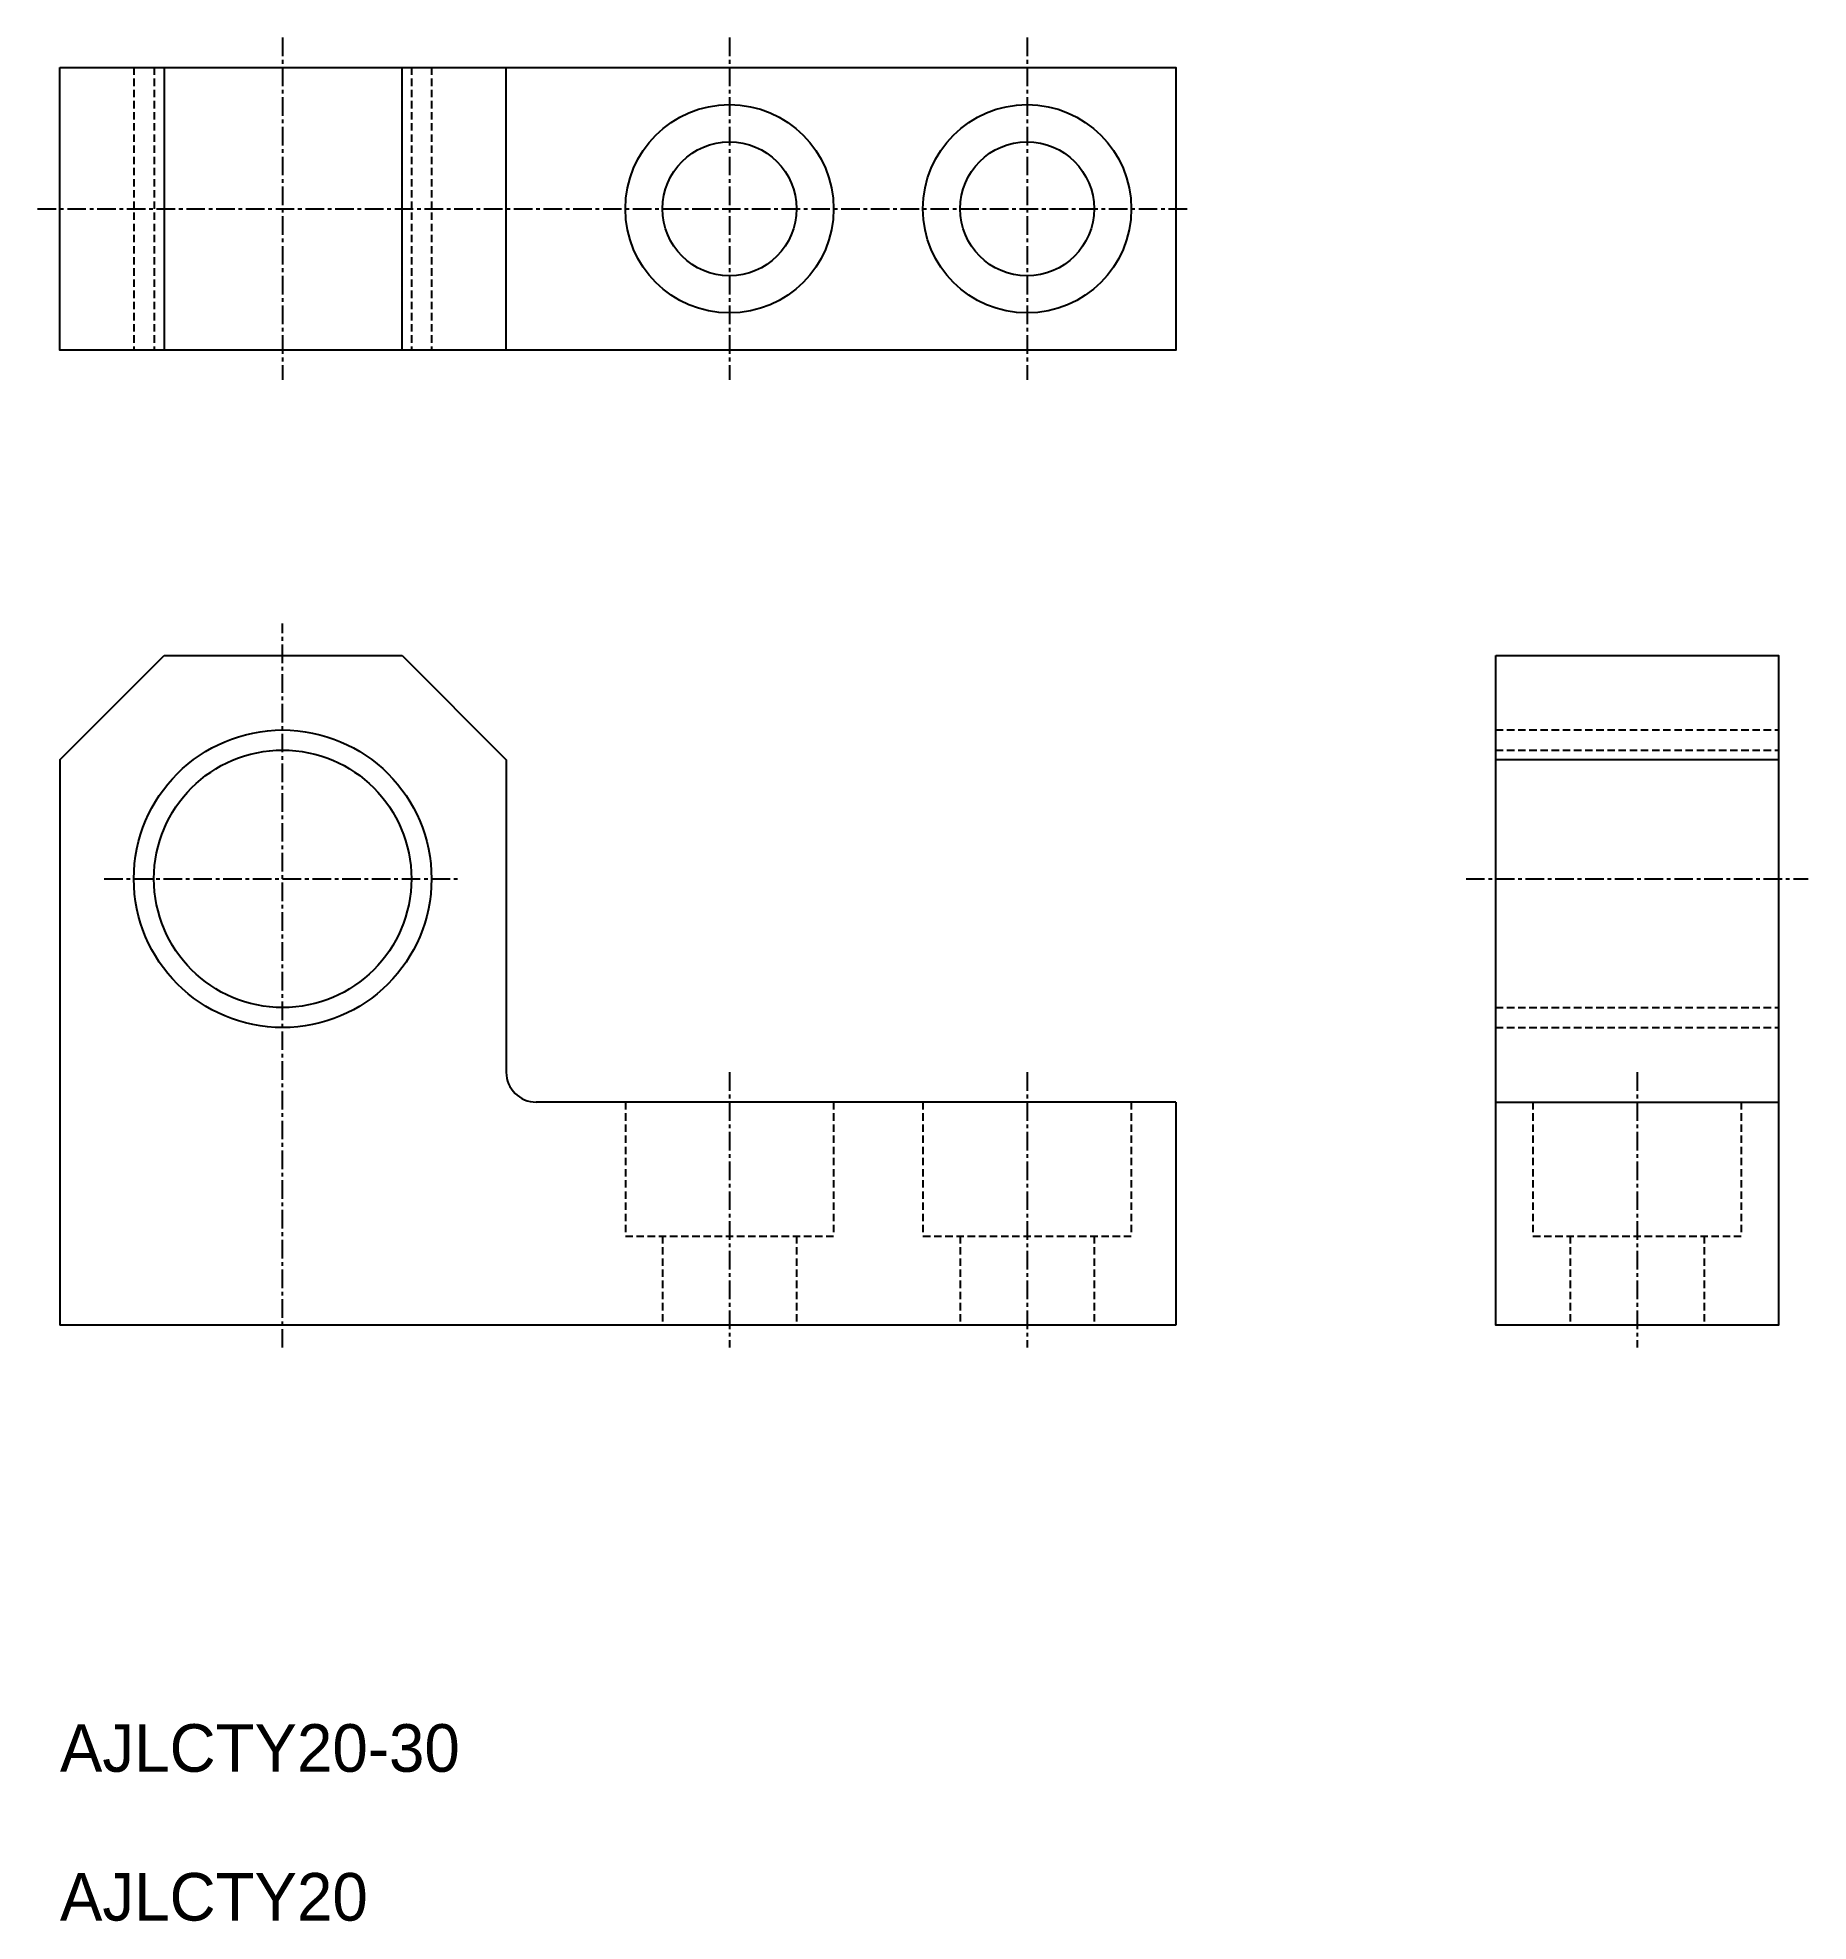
# Model space of a CAD drawing. Extents: x -1948 to -1829, y -1039 to -913.
import ezdxf

# ---------------------------------------------------------------- set-up
doc = ezdxf.new("R2010")
doc.units = 0
doc.linetypes.add('CENTER', pattern=[2, 1.25, -0.25, 0.25, -0.25])
doc.linetypes.add('DASHED', pattern=[0.75, 0.5, -0.25])
doc.layers.get('0').update_dxf_attribs({"linetype": 'CONTINUOUS'})
doc.layers.add('CENTER', color=1, linetype='CENTER')

msp = doc.modelspace()

# ---------------------------------------------------------------- linework, layer by layer
at = {"color": 3, "linetype": 'DASHED'}
for p, q in [((-1941.39, -914.68), (-1941.39, -933.68)), ((-1940.03, -914.68), (-1940.03, -933.68)), ((-1922.74, -914.68), (-1922.74, -933.68)), ((-1921.39, -914.68), (-1921.39, -933.68)), ((-1849.86, -959.2), (-1830.86, -959.2)), ((-1849.86, -960.55), (-1830.86, -960.55)), ((-1849.86, -977.85), (-1830.86, -977.85)), ((-1849.86, -979.2), (-1830.86, -979.2)), ((-1908.36, -984.2), (-1908.36, -993.2)), ((-1894.36, -984.2), (-1894.36, -993.2)), ((-1888.36, -984.2), (-1888.36, -993.2)), ((-1874.36, -984.2), (-1874.36, -993.2)), ((-1847.36, -984.2), (-1847.36, -993.2)), ((-1833.36, -984.2), (-1833.36, -993.2)), ((-1908.36, -993.2), (-1894.36, -993.2)), ((-1905.86, -993.2), (-1905.86, -999.2)), ((-1896.86, -993.2), (-1896.86, -999.2)), ((-1888.36, -993.2), (-1874.36, -993.2)), ((-1885.86, -993.2), (-1885.86, -999.2)), ((-1876.86, -993.2), (-1876.86, -999.2)), ((-1847.36, -993.2), (-1833.36, -993.2)), ((-1844.86, -993.2), (-1844.86, -999.2)), ((-1835.86, -993.2), (-1835.86, -999.2))]:
    msp.add_line(p, q, dxfattribs=at)
at = {"color": 7, "linetype": 'CONTINUOUS'}
for p, q in [((-1939.36, -914.68), (-1939.36, -933.68)), ((-1923.36, -933.68), (-1923.36, -914.68)), ((-1916.36, -933.68), (-1916.36, -914.68)), ((-1946.36, -961.2), (-1939.36, -954.2)), ((-1939.36, -954.2), (-1923.36, -954.2)), ((-1923.36, -954.2), (-1916.36, -961.2)), ((-1946.36, -961.2), (-1946.36, -999.2)), ((-1916.36, -961.2), (-1916.36, -982.2)), ((-1830.86, -961.2), (-1849.86, -961.2)), ((-1871.36, -984.2), (-1914.36, -984.2)), ((-1871.36, -984.2), (-1871.36, -999.2)), ((-1849.86, -984.2), (-1830.86, -984.2)), ((-1871.36, -999.2), (-1946.36, -999.2))]:
    msp.add_line(p, q, dxfattribs=at)
for points in [[(-1946.36, -914.68), (-1871.36, -914.68), (-1871.36, -933.68), (-1946.36, -933.68)], [(-1849.86, -954.2), (-1830.86, -954.2), (-1830.86, -999.2), (-1849.86, -999.2)]]:
    msp.add_lwpolyline(points, close=True, dxfattribs=at)
for centre, radius in [((-1901.36, -924.18), 7), ((-1881.36, -924.18), 7), ((-1901.36, -924.18), 4.5), ((-1881.36, -924.18), 4.5), ((-1931.39, -969.2), 8.65)]:
    msp.add_circle(centre, radius, dxfattribs=at)
at = {"color": 3, "linetype": 'CONTINUOUS'}
msp.add_circle((-1931.39, -969.2), 10, dxfattribs=at)
at = {"color": 7, "linetype": 'CONTINUOUS'}
msp.add_arc((-1914.36, -982.2), 2, 180, 270, dxfattribs=at)
at = {"layer": 'CENTER', "color": 1, "linetype": 'CENTER'}
for p, q in [((-1931.39, -912.68), (-1931.39, -935.68)), ((-1901.36, -912.68), (-1901.36, -935.68)), ((-1881.36, -912.68), (-1881.36, -935.68)), ((-1947.86, -924.18), (-1870.36, -924.18)), ((-1931.39, -1000.7), (-1931.39, -952.04)), ((-1943.39, -969.2), (-1919.39, -969.2)), ((-1851.86, -969.2), (-1828.86, -969.2)), ((-1901.36, -982.2), (-1901.36, -1000.7)), ((-1881.36, -982.2), (-1881.36, -1000.7)), ((-1840.36, -982.2), (-1840.36, -1000.7))]:
    msp.add_line(p, q, dxfattribs=at)

# ---------------------------------------------------------------- texts
at = {"color": 7, "linetype": 'CONTINUOUS'}
for s, p in [('AJLCTY20-30', (-1946.36, -1029.2)), ('AJLCTY20', (-1946.36, -1039.2))]:
    msp.add_text(s, height=3.2, dxfattribs=at).set_placement(p)

doc.saveas('drawing.dxf')
